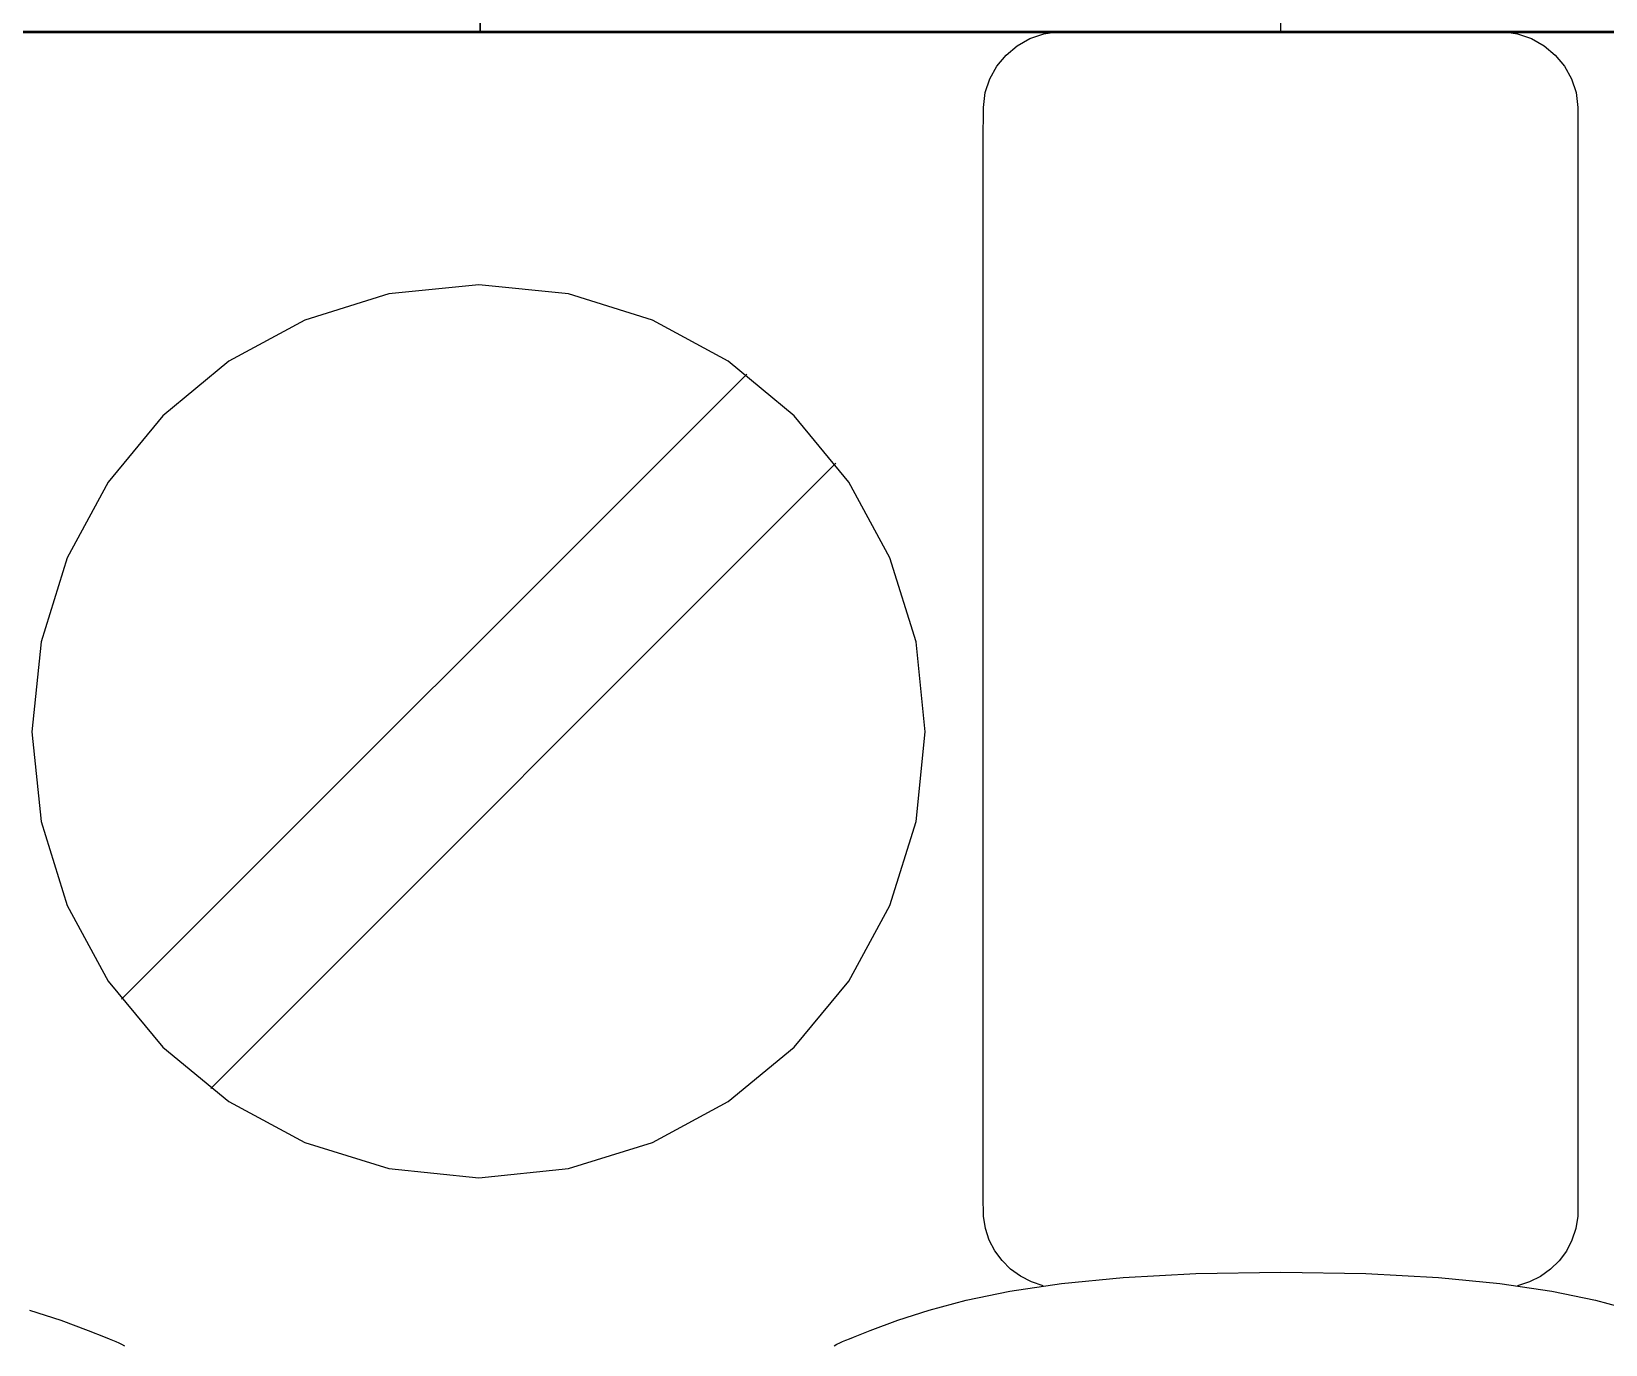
# Model space of a CAD drawing. Extents: x 1 to 47.7, y 0.2 to 35.
# Drawn here: x 32.803 to 33.393, y 11.443 to 11.935 of the extents above; entities that cross this region are included whole.
import ezdxf

# ---------------------------------------------------------------- set-up
doc = ezdxf.new("R2010")
doc.units = 0
doc.header["$MEASUREMENT"] = 0
for name, color, linetype in [('5_1___24__TARGET_LEDS___12', 7, 'CONTINUOUS'), ('6_1__EMPTY_IO_BOARD_POSITI', 7, 'CONTINUOUS'), ('6_2___8__INDEPENDENT_INPUT', 7, 'CONTINUOUS'), ('6_3___8__OPTOISO_INDEPENDE', 7, 'CONTINUOUS'), ('6_4___24__OPTOISO_INDEPEND', 7, 'CONTINUOUS'), ('6_5___8__INDEPENDENT_INPUT', 7, 'CONTINUOUS'), ('6_6___8__INDEPENDENT_INPUT', 7, 'CONTINUOUS'), ('6_7___8__OPTOISO_INDEPENDE', 7, 'CONTINUOUS'), ('6_8___8__OPTOISO_INDEPENDE', 7, 'CONTINUOUS')]:
    doc.layers.add(name, color=color, linetype=linetype)

msp = doc.modelspace()

# ---------------------------------------------------------------- linework, layer by layer
at = {"layer": '5_1___24__TARGET_LEDS___12'}
for points in [[(33.06589, 12.08479), (32.97089, 12.08479), (32.97089, 11.93517)], [(33.17589, 12.08479), (33.27089, 12.08479), (33.27089, 11.93517)], [(33.4658, 11.93527), (33.33241, 11.93527), (33.20259, 11.93527), (33.07678, 11.93527), (32.95542, 11.93527), (32.83896, 11.93527), (32.72784, 11.93527)], [(33.18192, 11.46528), (33.17749, 11.46677), (33.1734, 11.46889), (33.16971, 11.47158), (33.1665, 11.47477), (33.16382, 11.47841), (33.16173, 11.48245), (33.16029, 11.48681), (33.15958, 11.49145), (33.1595, 11.49894), (33.1595, 11.53118), (33.1595, 11.58527), (33.1595, 11.65294), (33.1595, 11.72592), (33.1595, 11.79596), (33.1595, 11.85477), (33.1595, 11.89409), (33.15952, 11.90684), (33.16022, 11.91241), (33.16194, 11.91759), (33.16458, 11.9223), (33.16802, 11.92644), (33.17217, 11.9299), (33.17693, 11.93258), (33.18218, 11.93439), (33.18783, 11.93522), (33.19282, 11.93527), (33.20698, 11.93527), (33.2293, 11.93527), (33.25651, 11.93527), (33.28536, 11.93527), (33.31257, 11.93527), (33.33489, 11.93527), (33.34905, 11.93527), (33.35404, 11.93522), (33.35969, 11.93439), (33.36494, 11.93258), (33.36969, 11.9299), (33.37384, 11.92644), (33.37728, 11.9223), (33.37992, 11.91759), (33.38164, 11.91241), (33.38234, 11.90684), (33.38235, 11.89409), (33.38235, 11.85477), (33.38235, 11.79596), (33.38235, 11.72592), (33.38235, 11.65294), (33.38235, 11.58527), (33.38235, 11.53118), (33.38235, 11.49894), (33.38228, 11.49144), (33.38155, 11.48678), (33.3801, 11.48239), (33.37799, 11.47835), (33.37528, 11.47471), (33.37203, 11.47152), (33.36831, 11.46885), (33.36418, 11.46675), (33.3597, 11.46528)], [(32.83656, 11.57267), (33.07083, 11.80693)], [(32.86998, 11.53924), (33.10425, 11.77351)], [(33.10355, 11.44287), (33.10461, 11.4434), (33.10567, 11.4439), (33.10678, 11.44441), (33.10798, 11.44494), (33.10931, 11.44551), (33.11081, 11.44612), (33.11713, 11.44861), (33.12741, 11.45242), (33.13919, 11.45623), (33.15301, 11.4599), (33.16939, 11.46325), (33.18885, 11.46614), (33.21192, 11.4684), (33.23912, 11.46987), (33.27098, 11.4704), (33.30284, 11.46987), (33.33004, 11.4684), (33.35311, 11.46614), (33.37257, 11.46325), (33.38894, 11.4599), (33.40276, 11.45623)], [(32.802, 11.45623), (32.81378, 11.45242), (32.82406, 11.44861), (32.83038, 11.44612), (32.83188, 11.44551), (32.83321, 11.44494), (32.8344, 11.44441), (32.83551, 11.4439), (32.83658, 11.4434), (32.83763, 11.44287)]]:
    msp.add_lwpolyline(points, dxfattribs=at)
msp.add_lwpolyline([(32.80298, 11.6729), (32.80638, 11.63922), (32.81613, 11.60785), (32.83156, 11.57947), (32.852, 11.55474), (32.87678, 11.53435), (32.90522, 11.51895), (32.93665, 11.50922), (32.97041, 11.50583), (33.0041, 11.50922), (33.0355, 11.51895), (33.06391, 11.53435), (33.08866, 11.55474), (33.10909, 11.57947), (33.12452, 11.60785), (33.13427, 11.63922), (33.13767, 11.6729), (33.13427, 11.70661), (33.12452, 11.73802), (33.10909, 11.76646), (33.08866, 11.79125), (33.06391, 11.81172), (33.0355, 11.82717), (33.0041, 11.83694), (32.97041, 11.84035), (32.93665, 11.83694), (32.90522, 11.82717), (32.87678, 11.81172), (32.852, 11.79125), (32.83156, 11.76646), (32.81613, 11.73802), (32.80638, 11.70661)], close=True, dxfattribs=at)
at = {"layer": '6_1__EMPTY_IO_BOARD_POSITI'}
msp.add_lwpolyline([(32.74104, 11.93486), (32.81891, 11.93486), (32.89946, 11.93486), (32.98252, 11.93486), (33.06795, 11.93486), (33.15559, 11.93486), (33.24529, 11.93486), (33.33689, 11.93486), (33.52521, 11.93486)], dxfattribs=at)
at = {"layer": '6_2___8__INDEPENDENT_INPUT'}
for points in [[(33.4658, 11.93527), (33.33241, 11.93527), (33.20259, 11.93527), (33.07678, 11.93527), (32.95542, 11.93527), (32.83896, 11.93527), (32.72784, 11.93527)], [(33.18192, 11.46528), (33.17749, 11.46677), (33.1734, 11.46889), (33.16971, 11.47158), (33.1665, 11.47477), (33.16382, 11.47841), (33.16173, 11.48245), (33.16029, 11.48681), (33.15958, 11.49145), (33.1595, 11.49894), (33.1595, 11.53118), (33.1595, 11.58527), (33.1595, 11.65294), (33.1595, 11.72592), (33.1595, 11.79596), (33.1595, 11.85477), (33.1595, 11.89409), (33.15952, 11.90684), (33.16022, 11.91241), (33.16194, 11.91759), (33.16458, 11.9223), (33.16802, 11.92644), (33.17217, 11.9299), (33.17693, 11.93258), (33.18218, 11.93439), (33.18783, 11.93522), (33.19282, 11.93527), (33.20698, 11.93527), (33.2293, 11.93527), (33.25651, 11.93527), (33.28536, 11.93527), (33.31257, 11.93527), (33.33489, 11.93527), (33.34905, 11.93527), (33.35404, 11.93522), (33.35969, 11.93439), (33.36494, 11.93258), (33.36969, 11.9299), (33.37384, 11.92644), (33.37728, 11.9223), (33.37992, 11.91759), (33.38164, 11.91241), (33.38234, 11.90684), (33.38235, 11.89409), (33.38235, 11.85477), (33.38235, 11.79596), (33.38235, 11.72592), (33.38235, 11.65294), (33.38235, 11.58527), (33.38235, 11.53118), (33.38235, 11.49894), (33.38228, 11.49144), (33.38155, 11.48678), (33.3801, 11.48239), (33.37799, 11.47835), (33.37528, 11.47471), (33.37203, 11.47152), (33.36831, 11.46885), (33.36418, 11.46675), (33.3597, 11.46528)], [(32.83656, 11.57267), (33.07083, 11.80693)], [(32.86998, 11.53924), (33.10425, 11.77351)], [(33.10355, 11.44287), (33.10461, 11.4434), (33.10567, 11.4439), (33.10678, 11.44441), (33.10798, 11.44494), (33.10931, 11.44551), (33.11081, 11.44612), (33.11713, 11.44861), (33.12741, 11.45242), (33.13919, 11.45623), (33.15301, 11.4599), (33.16939, 11.46325), (33.18885, 11.46614), (33.21192, 11.4684), (33.23912, 11.46987), (33.27098, 11.4704), (33.30284, 11.46987), (33.33004, 11.4684), (33.35311, 11.46614), (33.37257, 11.46325), (33.38894, 11.4599), (33.40276, 11.45623)], [(32.802, 11.45623), (32.81378, 11.45242), (32.82406, 11.44861), (32.83038, 11.44612), (32.83188, 11.44551), (32.83321, 11.44494), (32.8344, 11.44441), (32.83551, 11.4439), (32.83658, 11.4434), (32.83763, 11.44287)]]:
    msp.add_lwpolyline(points, dxfattribs=at)
msp.add_lwpolyline([(32.80298, 11.6729), (32.80638, 11.63922), (32.81613, 11.60785), (32.83156, 11.57947), (32.852, 11.55474), (32.87678, 11.53435), (32.90522, 11.51895), (32.93665, 11.50922), (32.97041, 11.50583), (33.0041, 11.50922), (33.0355, 11.51895), (33.06391, 11.53435), (33.08866, 11.55474), (33.10909, 11.57947), (33.12452, 11.60785), (33.13427, 11.63922), (33.13767, 11.6729), (33.13427, 11.70661), (33.12452, 11.73802), (33.10909, 11.76646), (33.08866, 11.79125), (33.06391, 11.81172), (33.0355, 11.82717), (33.0041, 11.83694), (32.97041, 11.84035), (32.93665, 11.83694), (32.90522, 11.82717), (32.87678, 11.81172), (32.852, 11.79125), (32.83156, 11.76646), (32.81613, 11.73802), (32.80638, 11.70661)], close=True, dxfattribs=at)
at = {"layer": '6_3___8__OPTOISO_INDEPENDE'}
for points in [[(33.4658, 11.93527), (33.33241, 11.93527), (33.20259, 11.93527), (33.07678, 11.93527), (32.95542, 11.93527), (32.83896, 11.93527), (32.72784, 11.93527)], [(33.18192, 11.46528), (33.17749, 11.46677), (33.1734, 11.46889), (33.16971, 11.47158), (33.1665, 11.47477), (33.16382, 11.47841), (33.16173, 11.48245), (33.16029, 11.48681), (33.15958, 11.49145), (33.1595, 11.49894), (33.1595, 11.53118), (33.1595, 11.58527), (33.1595, 11.65294), (33.1595, 11.72592), (33.1595, 11.79596), (33.1595, 11.85477), (33.1595, 11.89409), (33.15952, 11.90684), (33.16022, 11.91241), (33.16194, 11.91759), (33.16458, 11.9223), (33.16802, 11.92644), (33.17217, 11.9299), (33.17693, 11.93258), (33.18218, 11.93439), (33.18783, 11.93522), (33.19282, 11.93527), (33.20698, 11.93527), (33.2293, 11.93527), (33.25651, 11.93527), (33.28536, 11.93527), (33.31257, 11.93527), (33.33489, 11.93527), (33.34905, 11.93527), (33.35404, 11.93522), (33.35969, 11.93439), (33.36494, 11.93258), (33.36969, 11.9299), (33.37384, 11.92644), (33.37728, 11.9223), (33.37992, 11.91759), (33.38164, 11.91241), (33.38234, 11.90684), (33.38235, 11.89409), (33.38235, 11.85477), (33.38235, 11.79596), (33.38235, 11.72592), (33.38235, 11.65294), (33.38235, 11.58527), (33.38235, 11.53118), (33.38235, 11.49894), (33.38228, 11.49144), (33.38155, 11.48678), (33.3801, 11.48239), (33.37799, 11.47835), (33.37528, 11.47471), (33.37203, 11.47152), (33.36831, 11.46885), (33.36418, 11.46675), (33.3597, 11.46528)], [(32.83656, 11.57267), (33.07083, 11.80693)], [(32.86998, 11.53924), (33.10425, 11.77351)], [(33.10355, 11.44287), (33.10461, 11.4434), (33.10567, 11.4439), (33.10678, 11.44441), (33.10798, 11.44494), (33.10931, 11.44551), (33.11081, 11.44612), (33.11713, 11.44861), (33.12741, 11.45242), (33.13919, 11.45623), (33.15301, 11.4599), (33.16939, 11.46325), (33.18885, 11.46614), (33.21192, 11.4684), (33.23912, 11.46987), (33.27098, 11.4704), (33.30284, 11.46987), (33.33004, 11.4684), (33.35311, 11.46614), (33.37257, 11.46325), (33.38894, 11.4599), (33.40276, 11.45623)], [(32.802, 11.45623), (32.81378, 11.45242), (32.82406, 11.44861), (32.83038, 11.44612), (32.83188, 11.44551), (32.83321, 11.44494), (32.8344, 11.44441), (32.83551, 11.4439), (32.83658, 11.4434), (32.83763, 11.44287)]]:
    msp.add_lwpolyline(points, dxfattribs=at)
msp.add_lwpolyline([(32.80298, 11.6729), (32.80638, 11.63922), (32.81613, 11.60785), (32.83156, 11.57947), (32.852, 11.55474), (32.87678, 11.53435), (32.90522, 11.51895), (32.93665, 11.50922), (32.97041, 11.50583), (33.0041, 11.50922), (33.0355, 11.51895), (33.06391, 11.53435), (33.08866, 11.55474), (33.10909, 11.57947), (33.12452, 11.60785), (33.13427, 11.63922), (33.13767, 11.6729), (33.13427, 11.70661), (33.12452, 11.73802), (33.10909, 11.76646), (33.08866, 11.79125), (33.06391, 11.81172), (33.0355, 11.82717), (33.0041, 11.83694), (32.97041, 11.84035), (32.93665, 11.83694), (32.90522, 11.82717), (32.87678, 11.81172), (32.852, 11.79125), (32.83156, 11.76646), (32.81613, 11.73802), (32.80638, 11.70661)], close=True, dxfattribs=at)
at = {"layer": '6_4___24__OPTOISO_INDEPEND'}
for points in [[(33.4658, 11.93527), (33.33241, 11.93527), (33.20259, 11.93527), (33.07678, 11.93527), (32.95542, 11.93527), (32.83896, 11.93527), (32.72784, 11.93527)], [(33.18192, 11.46528), (33.17749, 11.46677), (33.1734, 11.46889), (33.16971, 11.47158), (33.1665, 11.47477), (33.16382, 11.47841), (33.16173, 11.48245), (33.16029, 11.48681), (33.15958, 11.49145), (33.1595, 11.49894), (33.1595, 11.53118), (33.1595, 11.58527), (33.1595, 11.65294), (33.1595, 11.72592), (33.1595, 11.79596), (33.1595, 11.85477), (33.1595, 11.89409), (33.15952, 11.90684), (33.16022, 11.91241), (33.16194, 11.91759), (33.16458, 11.9223), (33.16802, 11.92644), (33.17217, 11.9299), (33.17693, 11.93258), (33.18218, 11.93439), (33.18783, 11.93522), (33.19282, 11.93527), (33.20698, 11.93527), (33.2293, 11.93527), (33.25651, 11.93527), (33.28536, 11.93527), (33.31257, 11.93527), (33.33489, 11.93527), (33.34905, 11.93527), (33.35404, 11.93522), (33.35969, 11.93439), (33.36494, 11.93258), (33.36969, 11.9299), (33.37384, 11.92644), (33.37728, 11.9223), (33.37992, 11.91759), (33.38164, 11.91241), (33.38234, 11.90684), (33.38235, 11.89409), (33.38235, 11.85477), (33.38235, 11.79596), (33.38235, 11.72592), (33.38235, 11.65294), (33.38235, 11.58527), (33.38235, 11.53118), (33.38235, 11.49894), (33.38228, 11.49144), (33.38155, 11.48678), (33.3801, 11.48239), (33.37799, 11.47835), (33.37528, 11.47471), (33.37203, 11.47152), (33.36831, 11.46885), (33.36418, 11.46675), (33.3597, 11.46528)], [(32.83656, 11.57267), (33.07083, 11.80693)], [(32.86998, 11.53924), (33.10425, 11.77351)], [(33.10355, 11.44287), (33.10461, 11.4434), (33.10567, 11.4439), (33.10678, 11.44441), (33.10798, 11.44494), (33.10931, 11.44551), (33.11081, 11.44612), (33.11713, 11.44861), (33.12741, 11.45242), (33.13919, 11.45623), (33.15301, 11.4599), (33.16939, 11.46325), (33.18885, 11.46614), (33.21192, 11.4684), (33.23912, 11.46987), (33.27098, 11.4704), (33.30284, 11.46987), (33.33004, 11.4684), (33.35311, 11.46614), (33.37257, 11.46325), (33.38894, 11.4599), (33.40276, 11.45623)], [(32.802, 11.45623), (32.81378, 11.45242), (32.82406, 11.44861), (32.83038, 11.44612), (32.83188, 11.44551), (32.83321, 11.44494), (32.8344, 11.44441), (32.83551, 11.4439), (32.83658, 11.4434), (32.83763, 11.44287)]]:
    msp.add_lwpolyline(points, dxfattribs=at)
msp.add_lwpolyline([(32.80298, 11.6729), (32.80638, 11.63922), (32.81613, 11.60785), (32.83156, 11.57947), (32.852, 11.55474), (32.87678, 11.53435), (32.90522, 11.51895), (32.93665, 11.50922), (32.97041, 11.50583), (33.0041, 11.50922), (33.0355, 11.51895), (33.06391, 11.53435), (33.08866, 11.55474), (33.10909, 11.57947), (33.12452, 11.60785), (33.13427, 11.63922), (33.13767, 11.6729), (33.13427, 11.70661), (33.12452, 11.73802), (33.10909, 11.76646), (33.08866, 11.79125), (33.06391, 11.81172), (33.0355, 11.82717), (33.0041, 11.83694), (32.97041, 11.84035), (32.93665, 11.83694), (32.90522, 11.82717), (32.87678, 11.81172), (32.852, 11.79125), (32.83156, 11.76646), (32.81613, 11.73802), (32.80638, 11.70661)], close=True, dxfattribs=at)
at = {"layer": '6_5___8__INDEPENDENT_INPUT'}
for points in [[(32.67082, 11.93526), (32.67082, 12.08493), (32.7408, 12.08493), (32.7608, 12.12617), (32.79082, 12.04367), (32.82083, 12.12617), (32.85085, 12.04367), (32.88087, 12.12617), (32.91088, 12.04367), (32.93089, 12.08493), (32.97082, 12.08493), (32.97082, 11.93526)], [(33.4658, 11.93527), (33.33241, 11.93527), (33.20259, 11.93527), (33.07678, 11.93527), (32.95542, 11.93527), (32.83896, 11.93527), (32.72784, 11.93527)], [(33.18192, 11.46528), (33.17749, 11.46677), (33.1734, 11.46889), (33.16971, 11.47158), (33.1665, 11.47477), (33.16382, 11.47841), (33.16173, 11.48245), (33.16029, 11.48681), (33.15958, 11.49145), (33.1595, 11.49894), (33.1595, 11.53118), (33.1595, 11.58527), (33.1595, 11.65294), (33.1595, 11.72592), (33.1595, 11.79596), (33.1595, 11.85477), (33.1595, 11.89409), (33.15952, 11.90684), (33.16022, 11.91241), (33.16194, 11.91759), (33.16458, 11.9223), (33.16802, 11.92644), (33.17217, 11.9299), (33.17693, 11.93258), (33.18218, 11.93439), (33.18783, 11.93522), (33.19282, 11.93527), (33.20698, 11.93527), (33.2293, 11.93527), (33.25651, 11.93527), (33.28536, 11.93527), (33.31257, 11.93527), (33.33489, 11.93527), (33.34905, 11.93527), (33.35404, 11.93522), (33.35969, 11.93439), (33.36494, 11.93258), (33.36969, 11.9299), (33.37384, 11.92644), (33.37728, 11.9223), (33.37992, 11.91759), (33.38164, 11.91241), (33.38234, 11.90684), (33.38235, 11.89409), (33.38235, 11.85477), (33.38235, 11.79596), (33.38235, 11.72592), (33.38235, 11.65294), (33.38235, 11.58527), (33.38235, 11.53118), (33.38235, 11.49894), (33.38228, 11.49144), (33.38155, 11.48678), (33.3801, 11.48239), (33.37799, 11.47835), (33.37528, 11.47471), (33.37203, 11.47152), (33.36831, 11.46885), (33.36418, 11.46675), (33.3597, 11.46528)], [(32.83656, 11.57267), (33.07083, 11.80693)], [(32.86998, 11.53924), (33.10425, 11.77351)], [(33.10355, 11.44287), (33.10461, 11.4434), (33.10567, 11.4439), (33.10678, 11.44441), (33.10798, 11.44494), (33.10931, 11.44551), (33.11081, 11.44612), (33.11713, 11.44861), (33.12741, 11.45242), (33.13919, 11.45623), (33.15301, 11.4599), (33.16939, 11.46325), (33.18885, 11.46614), (33.21192, 11.4684), (33.23912, 11.46987), (33.27098, 11.4704), (33.30284, 11.46987), (33.33004, 11.4684), (33.35311, 11.46614), (33.37257, 11.46325), (33.38894, 11.4599), (33.40276, 11.45623)], [(32.802, 11.45623), (32.81378, 11.45242), (32.82406, 11.44861), (32.83038, 11.44612), (32.83188, 11.44551), (32.83321, 11.44494), (32.8344, 11.44441), (32.83551, 11.4439), (32.83658, 11.4434), (32.83763, 11.44287)]]:
    msp.add_lwpolyline(points, dxfattribs=at)
msp.add_lwpolyline([(32.80298, 11.6729), (32.80638, 11.63922), (32.81613, 11.60785), (32.83156, 11.57947), (32.852, 11.55474), (32.87678, 11.53435), (32.90522, 11.51895), (32.93665, 11.50922), (32.97041, 11.50583), (33.0041, 11.50922), (33.0355, 11.51895), (33.06391, 11.53435), (33.08866, 11.55474), (33.10909, 11.57947), (33.12452, 11.60785), (33.13427, 11.63922), (33.13767, 11.6729), (33.13427, 11.70661), (33.12452, 11.73802), (33.10909, 11.76646), (33.08866, 11.79125), (33.06391, 11.81172), (33.0355, 11.82717), (33.0041, 11.83694), (32.97041, 11.84035), (32.93665, 11.83694), (32.90522, 11.82717), (32.87678, 11.81172), (32.852, 11.79125), (32.83156, 11.76646), (32.81613, 11.73802), (32.80638, 11.70661)], close=True, dxfattribs=at)
at = {"layer": '6_6___8__INDEPENDENT_INPUT'}
for points in [[(33.4658, 11.93527), (33.33241, 11.93527), (33.20259, 11.93527), (33.07678, 11.93527), (32.95542, 11.93527), (32.83896, 11.93527), (32.72784, 11.93527)], [(33.18192, 11.46528), (33.17749, 11.46677), (33.1734, 11.46889), (33.16971, 11.47158), (33.1665, 11.47477), (33.16382, 11.47841), (33.16173, 11.48245), (33.16029, 11.48681), (33.15958, 11.49145), (33.1595, 11.49894), (33.1595, 11.53118), (33.1595, 11.58527), (33.1595, 11.65294), (33.1595, 11.72592), (33.1595, 11.79596), (33.1595, 11.85477), (33.1595, 11.89409), (33.15952, 11.90684), (33.16022, 11.91241), (33.16194, 11.91759), (33.16458, 11.9223), (33.16802, 11.92644), (33.17217, 11.9299), (33.17693, 11.93258), (33.18218, 11.93439), (33.18783, 11.93522), (33.19282, 11.93527), (33.20698, 11.93527), (33.2293, 11.93527), (33.25651, 11.93527), (33.28536, 11.93527), (33.31257, 11.93527), (33.33489, 11.93527), (33.34905, 11.93527), (33.35404, 11.93522), (33.35969, 11.93439), (33.36494, 11.93258), (33.36969, 11.9299), (33.37384, 11.92644), (33.37728, 11.9223), (33.37992, 11.91759), (33.38164, 11.91241), (33.38234, 11.90684), (33.38235, 11.89409), (33.38235, 11.85477), (33.38235, 11.79596), (33.38235, 11.72592), (33.38235, 11.65294), (33.38235, 11.58527), (33.38235, 11.53118), (33.38235, 11.49894), (33.38228, 11.49144), (33.38155, 11.48678), (33.3801, 11.48239), (33.37799, 11.47835), (33.37528, 11.47471), (33.37203, 11.47152), (33.36831, 11.46885), (33.36418, 11.46675), (33.3597, 11.46528)], [(32.83656, 11.57267), (33.07083, 11.80693)], [(32.86998, 11.53924), (33.10425, 11.77351)], [(33.10355, 11.44287), (33.10461, 11.4434), (33.10567, 11.4439), (33.10678, 11.44441), (33.10798, 11.44494), (33.10931, 11.44551), (33.11081, 11.44612), (33.11713, 11.44861), (33.12741, 11.45242), (33.13919, 11.45623), (33.15301, 11.4599), (33.16939, 11.46325), (33.18885, 11.46614), (33.21192, 11.4684), (33.23912, 11.46987), (33.27098, 11.4704), (33.30284, 11.46987), (33.33004, 11.4684), (33.35311, 11.46614), (33.37257, 11.46325), (33.38894, 11.4599), (33.40276, 11.45623)], [(32.802, 11.45623), (32.81378, 11.45242), (32.82406, 11.44861), (32.83038, 11.44612), (32.83188, 11.44551), (32.83321, 11.44494), (32.8344, 11.44441), (32.83551, 11.4439), (32.83658, 11.4434), (32.83763, 11.44287)]]:
    msp.add_lwpolyline(points, dxfattribs=at)
msp.add_lwpolyline([(32.80298, 11.6729), (32.80638, 11.63922), (32.81613, 11.60785), (32.83156, 11.57947), (32.852, 11.55474), (32.87678, 11.53435), (32.90522, 11.51895), (32.93665, 11.50922), (32.97041, 11.50583), (33.0041, 11.50922), (33.0355, 11.51895), (33.06391, 11.53435), (33.08866, 11.55474), (33.10909, 11.57947), (33.12452, 11.60785), (33.13427, 11.63922), (33.13767, 11.6729), (33.13427, 11.70661), (33.12452, 11.73802), (33.10909, 11.76646), (33.08866, 11.79125), (33.06391, 11.81172), (33.0355, 11.82717), (33.0041, 11.83694), (32.97041, 11.84035), (32.93665, 11.83694), (32.90522, 11.82717), (32.87678, 11.81172), (32.852, 11.79125), (32.83156, 11.76646), (32.81613, 11.73802), (32.80638, 11.70661)], close=True, dxfattribs=at)
at = {"layer": '6_7___8__OPTOISO_INDEPENDE'}
for points in [[(33.4658, 11.93527), (33.33241, 11.93527), (33.20259, 11.93527), (33.07678, 11.93527), (32.95542, 11.93527), (32.83896, 11.93527), (32.72784, 11.93527)], [(33.18192, 11.46528), (33.17749, 11.46677), (33.1734, 11.46889), (33.16971, 11.47158), (33.1665, 11.47477), (33.16382, 11.47841), (33.16173, 11.48245), (33.16029, 11.48681), (33.15958, 11.49145), (33.1595, 11.49894), (33.1595, 11.53118), (33.1595, 11.58527), (33.1595, 11.65294), (33.1595, 11.72592), (33.1595, 11.79596), (33.1595, 11.85477), (33.1595, 11.89409), (33.15952, 11.90684), (33.16022, 11.91241), (33.16194, 11.91759), (33.16458, 11.9223), (33.16802, 11.92644), (33.17217, 11.9299), (33.17693, 11.93258), (33.18218, 11.93439), (33.18783, 11.93522), (33.19282, 11.93527), (33.20698, 11.93527), (33.2293, 11.93527), (33.25651, 11.93527), (33.28536, 11.93527), (33.31257, 11.93527), (33.33489, 11.93527), (33.34905, 11.93527), (33.35404, 11.93522), (33.35969, 11.93439), (33.36494, 11.93258), (33.36969, 11.9299), (33.37384, 11.92644), (33.37728, 11.9223), (33.37992, 11.91759), (33.38164, 11.91241), (33.38234, 11.90684), (33.38235, 11.89409), (33.38235, 11.85477), (33.38235, 11.79596), (33.38235, 11.72592), (33.38235, 11.65294), (33.38235, 11.58527), (33.38235, 11.53118), (33.38235, 11.49894), (33.38228, 11.49144), (33.38155, 11.48678), (33.3801, 11.48239), (33.37799, 11.47835), (33.37528, 11.47471), (33.37203, 11.47152), (33.36831, 11.46885), (33.36418, 11.46675), (33.3597, 11.46528)], [(32.83656, 11.57267), (33.07083, 11.80693)], [(32.86998, 11.53924), (33.10425, 11.77351)], [(33.10355, 11.44287), (33.10461, 11.4434), (33.10567, 11.4439), (33.10678, 11.44441), (33.10798, 11.44494), (33.10931, 11.44551), (33.11081, 11.44612), (33.11713, 11.44861), (33.12741, 11.45242), (33.13919, 11.45623), (33.15301, 11.4599), (33.16939, 11.46325), (33.18885, 11.46614), (33.21192, 11.4684), (33.23912, 11.46987), (33.27098, 11.4704), (33.30284, 11.46987), (33.33004, 11.4684), (33.35311, 11.46614), (33.37257, 11.46325), (33.38894, 11.4599), (33.40276, 11.45623)], [(32.802, 11.45623), (32.81378, 11.45242), (32.82406, 11.44861), (32.83038, 11.44612), (32.83188, 11.44551), (32.83321, 11.44494), (32.8344, 11.44441), (32.83551, 11.4439), (32.83658, 11.4434), (32.83763, 11.44287)]]:
    msp.add_lwpolyline(points, dxfattribs=at)
msp.add_lwpolyline([(32.80298, 11.6729), (32.80638, 11.63922), (32.81613, 11.60785), (32.83156, 11.57947), (32.852, 11.55474), (32.87678, 11.53435), (32.90522, 11.51895), (32.93665, 11.50922), (32.97041, 11.50583), (33.0041, 11.50922), (33.0355, 11.51895), (33.06391, 11.53435), (33.08866, 11.55474), (33.10909, 11.57947), (33.12452, 11.60785), (33.13427, 11.63922), (33.13767, 11.6729), (33.13427, 11.70661), (33.12452, 11.73802), (33.10909, 11.76646), (33.08866, 11.79125), (33.06391, 11.81172), (33.0355, 11.82717), (33.0041, 11.83694), (32.97041, 11.84035), (32.93665, 11.83694), (32.90522, 11.82717), (32.87678, 11.81172), (32.852, 11.79125), (32.83156, 11.76646), (32.81613, 11.73802), (32.80638, 11.70661)], close=True, dxfattribs=at)
at = {"layer": '6_8___8__OPTOISO_INDEPENDE'}
for points in [[(33.4658, 11.93527), (33.33241, 11.93527), (33.20259, 11.93527), (33.07678, 11.93527), (32.95542, 11.93527), (32.83896, 11.93527), (32.72784, 11.93527)], [(33.18192, 11.46528), (33.17749, 11.46677), (33.1734, 11.46889), (33.16971, 11.47158), (33.1665, 11.47477), (33.16382, 11.47841), (33.16173, 11.48245), (33.16029, 11.48681), (33.15958, 11.49145), (33.1595, 11.49894), (33.1595, 11.53118), (33.1595, 11.58527), (33.1595, 11.65294), (33.1595, 11.72592), (33.1595, 11.79596), (33.1595, 11.85477), (33.1595, 11.89409), (33.15952, 11.90684), (33.16022, 11.91241), (33.16194, 11.91759), (33.16458, 11.9223), (33.16802, 11.92644), (33.17217, 11.9299), (33.17693, 11.93258), (33.18218, 11.93439), (33.18783, 11.93522), (33.19282, 11.93527), (33.20698, 11.93527), (33.2293, 11.93527), (33.25651, 11.93527), (33.28536, 11.93527), (33.31257, 11.93527), (33.33489, 11.93527), (33.34905, 11.93527), (33.35404, 11.93522), (33.35969, 11.93439), (33.36494, 11.93258), (33.36969, 11.9299), (33.37384, 11.92644), (33.37728, 11.9223), (33.37992, 11.91759), (33.38164, 11.91241), (33.38234, 11.90684), (33.38235, 11.89409), (33.38235, 11.85477), (33.38235, 11.79596), (33.38235, 11.72592), (33.38235, 11.65294), (33.38235, 11.58527), (33.38235, 11.53118), (33.38235, 11.49894), (33.38228, 11.49144), (33.38155, 11.48678), (33.3801, 11.48239), (33.37799, 11.47835), (33.37528, 11.47471), (33.37203, 11.47152), (33.36831, 11.46885), (33.36418, 11.46675), (33.3597, 11.46528)], [(32.83656, 11.57267), (33.07083, 11.80693)], [(32.86998, 11.53924), (33.10425, 11.77351)], [(33.10355, 11.44287), (33.10461, 11.4434), (33.10567, 11.4439), (33.10678, 11.44441), (33.10798, 11.44494), (33.10931, 11.44551), (33.11081, 11.44612), (33.11713, 11.44861), (33.12741, 11.45242), (33.13919, 11.45623), (33.15301, 11.4599), (33.16939, 11.46325), (33.18885, 11.46614), (33.21192, 11.4684), (33.23912, 11.46987), (33.27098, 11.4704), (33.30284, 11.46987), (33.33004, 11.4684), (33.35311, 11.46614), (33.37257, 11.46325), (33.38894, 11.4599), (33.40276, 11.45623)], [(32.802, 11.45623), (32.81378, 11.45242), (32.82406, 11.44861), (32.83038, 11.44612), (32.83188, 11.44551), (32.83321, 11.44494), (32.8344, 11.44441), (32.83551, 11.4439), (32.83658, 11.4434), (32.83763, 11.44287)]]:
    msp.add_lwpolyline(points, dxfattribs=at)
msp.add_lwpolyline([(32.80298, 11.6729), (32.80638, 11.63922), (32.81613, 11.60785), (32.83156, 11.57947), (32.852, 11.55474), (32.87678, 11.53435), (32.90522, 11.51895), (32.93665, 11.50922), (32.97041, 11.50583), (33.0041, 11.50922), (33.0355, 11.51895), (33.06391, 11.53435), (33.08866, 11.55474), (33.10909, 11.57947), (33.12452, 11.60785), (33.13427, 11.63922), (33.13767, 11.6729), (33.13427, 11.70661), (33.12452, 11.73802), (33.10909, 11.76646), (33.08866, 11.79125), (33.06391, 11.81172), (33.0355, 11.82717), (33.0041, 11.83694), (32.97041, 11.84035), (32.93665, 11.83694), (32.90522, 11.82717), (32.87678, 11.81172), (32.852, 11.79125), (32.83156, 11.76646), (32.81613, 11.73802), (32.80638, 11.70661)], close=True, dxfattribs=at)

doc.saveas('drawing.dxf')
